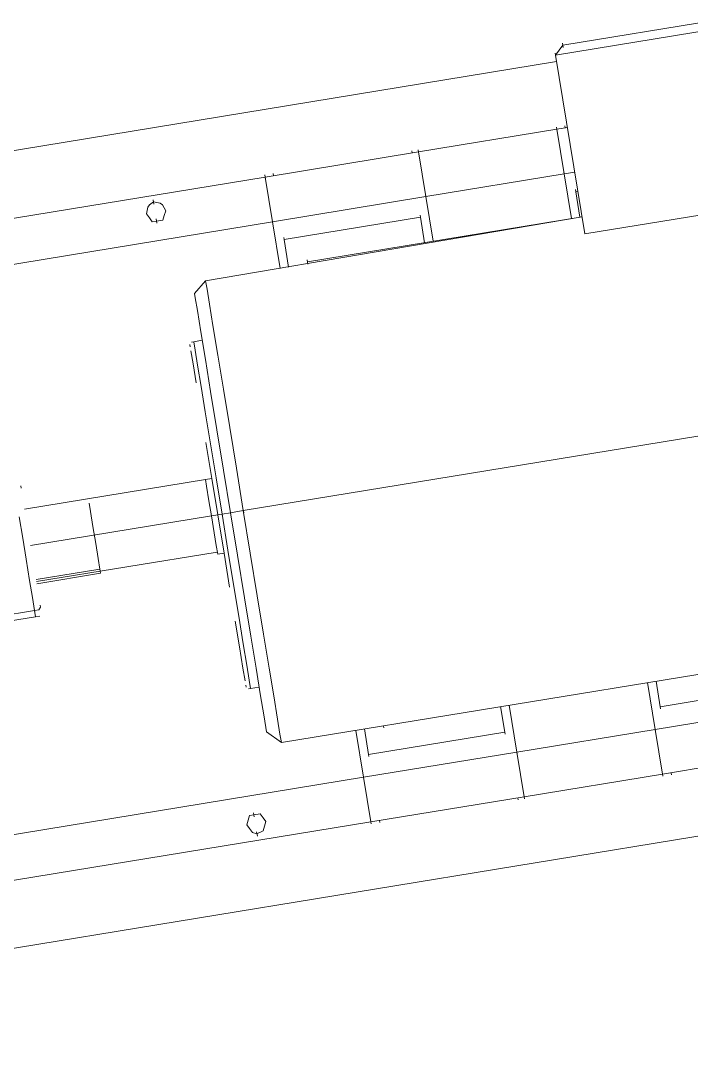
# Model space of a CAD drawing. Header units: metres. Extents: x 2 to 659295185, y -28 to 1124222152.
# Drawn here: x 655611.079 to 655611.732, y 1126537.154 to 1126538.152 of the extents above; entities that cross this region are included whole.
import ezdxf

# ---------------------------------------------------------------- set-up
doc = ezdxf.new("R2010")
doc.units = ezdxf.units.M
doc.header["$MEASUREMENT"] = 0
doc.layers.add('CCSM_C1_CUERPO CK$0$A-EQUIPOS', color=9, linetype='CONTINUOUS')

msp = doc.modelspace()

# ---------------------------------------------------------------- linework, layer by layer
at = {"layer": 'CCSM_C1_CUERPO CK$0$A-EQUIPOS', "lineweight": 5}
for p, q in [((655611.60662, 1126538.12764), (655611.75364, 1126538.15174)), ((655611.75364, 1126538.15174), (655611.60662, 1126538.12764)), ((655611.5997, 1126538.118), (655611.76328, 1126538.14481)), ((655611.5997, 1126538.118), (655611.60662, 1126538.12764)), ((655611.60662, 1126538.12764), (655611.5997, 1126538.118)), ((655611.60696, 1126538.12557), (655611.60628, 1126538.12971)), ((655611.60628, 1126538.12971), (655611.60662, 1126538.12764)), ((655611.60004, 1126538.11593), (655611.59936, 1126538.12007)), ((655611.59936, 1126538.12007), (655611.5997, 1126538.118)), ((655611.62821, 1126537.94407), (655611.5997, 1126538.118)), ((655611.5997, 1126538.118), (655611.62821, 1126537.94407)), ((655611.60072, 1126538.11179), (655610.37076, 1126537.91019)), ((655611.60072, 1126538.11179), (655610.37076, 1126537.91019)), ((655611.60054, 1126538.04797), (655611.60122, 1126538.04383)), ((655611.60054, 1126538.04797), (655611.60088, 1126538.0459)), ((655611.60883, 1126538.04933), (655611.60917, 1126538.04726)), ((655611.60883, 1126538.04933), (655611.60917, 1126538.04726)), ((655611.60088, 1126538.0459), (655611.46629, 1126538.02384)), ((655611.60088, 1126538.0459), (655611.46629, 1126538.02384)), ((655611.61124, 1126538.0476), (655611.60088, 1126538.0459)), ((655611.60088, 1126538.0459), (655611.61124, 1126538.0476)), ((655611.60088, 1126538.0459), (655611.60801, 1126538.00242)), ((655611.60801, 1126538.00242), (655611.60088, 1126538.0459)), ((655611.46629, 1126538.02384), (655611.31721, 1126537.99941)), ((655611.31721, 1126537.99941), (655611.46629, 1126538.02384)), ((655611.45974, 1126538.02489), (655611.46008, 1126538.02282)), ((655611.46008, 1126538.02282), (655611.45974, 1126538.02489)), ((655611.46629, 1126538.02384), (655611.46595, 1126538.02591)), ((655611.46595, 1126538.02591), (655611.46663, 1126538.02177)), ((655611.47342, 1126537.98036), (655611.46629, 1126538.02384)), ((655611.46629, 1126538.02384), (655611.47342, 1126537.98036)), ((655611.31721, 1126537.99941), (655610.38128, 1126537.846)), ((655611.31721, 1126537.99941), (655610.38128, 1126537.846)), ((655611.31755, 1126537.99733), (655611.31687, 1126538.00148)), ((655611.31687, 1126538.00148), (655611.31721, 1126537.99941)), ((655611.31721, 1126537.99941), (655611.32433, 1126537.95592)), ((655611.32433, 1126537.95592), (655611.31721, 1126537.99941)), ((655611.32515, 1126538.00283), (655611.32549, 1126538.00076)), ((655611.32549, 1126538.00076), (655611.32515, 1126538.00283)), ((655611.47342, 1126537.98036), (655611.60801, 1126538.00242)), ((655611.47342, 1126537.98036), (655611.60801, 1126538.00242)), ((655611.60835, 1126538.00035), (655611.60767, 1126538.00449)), ((655611.60767, 1126538.00449), (655611.60801, 1126538.00242)), ((655611.61836, 1126538.00412), (655611.60801, 1126538.00242)), ((655611.60801, 1126538.00242), (655611.61836, 1126538.00412)), ((655611.60801, 1126538.00242), (655611.61514, 1126537.95894)), ((655611.61514, 1126537.95894), (655611.60801, 1126538.00242)), ((655611.32433, 1126537.95592), (655611.47342, 1126537.98036)), ((655611.32433, 1126537.95592), (655611.47342, 1126537.98036)), ((655611.47308, 1126537.98243), (655611.47376, 1126537.97829)), ((655611.47308, 1126537.98243), (655611.47342, 1126537.98036)), ((655611.48055, 1126537.93687), (655611.47342, 1126537.98036)), ((655611.48055, 1126537.93687), (655611.47342, 1126537.98036)), ((655611.61901, 1126537.98721), (655611.61969, 1126537.98307)), ((655611.62142, 1126537.98548), (655611.61935, 1126537.98514)), ((655611.62142, 1126537.98548), (655611.61935, 1126537.98514)), ((655611.61935, 1126537.98514), (655611.62342, 1126537.96029)), ((655611.61935, 1126537.98514), (655611.62342, 1126537.96029)), ((655611.20189, 1126537.96349), (655611.20295, 1126537.97005)), ((655611.20189, 1126537.96349), (655611.20295, 1126537.97005)), ((655611.20295, 1126537.97005), (655611.20468, 1126537.97246)), ((655611.20468, 1126537.97246), (655611.20295, 1126537.97005)), ((655611.20468, 1126537.97246), (655611.20848, 1126537.9752)), ((655611.20848, 1126537.9752), (655611.20468, 1126537.97246)), ((655611.20814, 1126537.97728), (655611.20882, 1126537.97313)), ((655611.20848, 1126537.9752), (655611.21503, 1126537.97415)), ((655611.20848, 1126537.9752), (655611.21503, 1126537.97415)), ((655611.20848, 1126537.9752), (655611.20882, 1126537.97313)), ((655611.20848, 1126537.9752), (655611.20882, 1126537.97313)), ((655611.20848, 1126537.9752), (655611.20882, 1126537.97313)), ((655611.21503, 1126537.97415), (655611.21744, 1126537.97242)), ((655611.21744, 1126537.97242), (655611.21503, 1126537.97415)), ((655611.21744, 1126537.97242), (655611.22053, 1126537.96655)), ((655611.22053, 1126537.96655), (655611.21744, 1126537.97242)), ((655611.79179, 1126537.97088), (655611.62821, 1126537.94407)), ((655611.20464, 1126537.95969), (655611.20189, 1126537.96349)), ((655611.20464, 1126537.95969), (655611.20189, 1126537.96349)), ((655611.20464, 1126537.95969), (655611.20739, 1126537.95589)), ((655611.20739, 1126537.95589), (655611.20464, 1126537.95969)), ((655611.2112, 1126537.95864), (655611.21153, 1126537.95657)), ((655611.2112, 1126537.95864), (655611.21187, 1126537.9545)), ((655611.2112, 1126537.95864), (655611.21153, 1126537.95657)), ((655611.2112, 1126537.95864), (655611.21153, 1126537.95657)), ((655611.21914, 1126537.96207), (655611.21775, 1126537.95759)), ((655611.21914, 1126537.96207), (655611.21775, 1126537.95759)), ((655611.22053, 1126537.96655), (655611.21914, 1126537.96207)), ((655611.21914, 1126537.96207), (655611.22053, 1126537.96655)), ((655611.62549, 1126537.96063), (655611.25933, 1126537.89849)), ((655611.62549, 1126537.96063), (655611.25933, 1126537.89849)), ((655611.32399, 1126537.95799), (655611.32467, 1126537.95385)), ((655611.32399, 1126537.95799), (655611.32433, 1126537.95592)), ((655611.33567, 1126537.93864), (655611.46819, 1126537.96037)), ((655611.33567, 1126537.93864), (655611.46819, 1126537.96037)), ((655611.35838, 1126537.91685), (655611.62549, 1126537.96063)), ((655611.62549, 1126537.96063), (655611.35838, 1126537.91685)), ((655611.46785, 1126537.96244), (655611.46853, 1126537.95829)), ((655611.46819, 1126537.96037), (655611.47226, 1126537.93552)), ((655611.46819, 1126537.96037), (655611.47226, 1126537.93552)), ((655610.62239, 1126537.84087), (655611.32433, 1126537.95592)), ((655610.62239, 1126537.84087), (655611.32433, 1126537.95592)), ((655611.20739, 1126537.95589), (655611.21153, 1126537.95657)), ((655611.21153, 1126537.95657), (655611.20739, 1126537.95589)), ((655611.21775, 1126537.95759), (655611.21153, 1126537.95657)), ((655611.21775, 1126537.95759), (655611.21153, 1126537.95657)), ((655611.3318, 1126537.91037), (655611.32433, 1126537.95592)), ((655611.3318, 1126537.91037), (655611.32433, 1126537.95592)), ((655611.33533, 1126537.94071), (655611.33601, 1126537.93657)), ((655611.34008, 1126537.91173), (655611.33567, 1126537.93864)), ((655611.34008, 1126537.91173), (655611.33567, 1126537.93864)), ((655611.62787, 1126537.94614), (655611.62821, 1126537.94407)), ((655611.35804, 1126537.91892), (655611.35872, 1126537.91478)), ((655611.35804, 1126537.91892), (655611.35838, 1126537.91685)), ((655611.35838, 1126537.91685), (655611.35872, 1126537.91478)), ((655611.35872, 1126537.91478), (655611.35838, 1126537.91685)), ((655611.25933, 1126537.89849), (655611.2486, 1126537.8861)), ((655611.25933, 1126537.89849), (655611.2486, 1126537.8861)), ((655611.26069, 1126537.89021), (655611.25933, 1126537.89849)), ((655611.26306, 1126537.87571), (655611.26069, 1126537.89021)), ((655611.2486, 1126537.8861), (655611.24928, 1126537.88196)), ((655611.2486, 1126537.8861), (655611.24928, 1126537.88196)), ((655611.24928, 1126537.88196), (655611.25132, 1126537.86953)), ((655611.24928, 1126537.88196), (655611.25132, 1126537.86953)), ((655611.25132, 1126537.86953), (655611.25471, 1126537.84883)), ((655611.25132, 1126537.86953), (655611.25471, 1126537.84883)), ((655611.26646, 1126537.85501), (655611.26306, 1126537.87571)), ((655611.25471, 1126537.84883), (655611.25912, 1126537.82191)), ((655611.25471, 1126537.84883), (655611.25912, 1126537.82191)), ((655611.27121, 1126537.82602), (655611.26646, 1126537.85501)), ((655611.24571, 1126537.83885), (655611.24779, 1126537.83919)), ((655611.24779, 1126537.83919), (655611.24571, 1126537.83885)), ((655611.25607, 1126537.84055), (655611.24779, 1126537.83919)), ((655611.25607, 1126537.84055), (655611.24779, 1126537.83919)), ((655611.24779, 1126537.83919), (655611.24914, 1126537.8309)), ((655611.24398, 1126537.83644), (655611.24432, 1126537.83437)), ((655611.24432, 1126537.83437), (655611.24398, 1126537.83644)), ((655611.245, 1126537.83023), (655611.24704, 1126537.8178)), ((655611.25152, 1126537.81641), (655611.24914, 1126537.8309)), ((655611.25912, 1126537.82191), (655611.26421, 1126537.79085)), ((655611.25912, 1126537.82191), (655611.26421, 1126537.79085)), ((655611.27664, 1126537.79289), (655611.27121, 1126537.82602)), ((655611.24704, 1126537.8178), (655611.25009, 1126537.79917)), ((655611.25009, 1126537.79917), (655611.24704, 1126537.8178)), ((655611.25491, 1126537.7957), (655611.25152, 1126537.81641)), ((655611.25899, 1126537.77086), (655611.25491, 1126537.7957)), ((655611.26421, 1126537.79085), (655611.27032, 1126537.75358)), ((655611.26421, 1126537.79085), (655611.27032, 1126537.75358)), ((655611.28275, 1126537.75561), (655611.27664, 1126537.79289)), ((655611.26408, 1126537.7398), (655611.25899, 1126537.77086)), ((655611.29598, 1126537.67486), (655611.92339, 1126537.7777)), ((655611.27032, 1126537.75358), (655611.27677, 1126537.71424)), ((655611.27032, 1126537.75358), (655611.27677, 1126537.71424)), ((655611.28919, 1126537.71627), (655611.28275, 1126537.75561)), ((655611.25994, 1126537.73912), (655611.2596, 1126537.74119)), ((655611.2596, 1126537.74119), (655611.25994, 1126537.73912)), ((655611.25994, 1126537.73912), (655611.26537, 1126537.70599)), ((655611.26537, 1126537.70599), (655611.25994, 1126537.73912)), ((655611.26537, 1126537.70599), (655611.25994, 1126537.73912)), ((655611.26951, 1126537.70667), (655611.26408, 1126537.7398)), ((655611.27677, 1126537.71424), (655611.28356, 1126537.67282)), ((655611.27677, 1126537.71424), (655611.28356, 1126537.67282)), ((655611.29598, 1126537.67486), (655611.28919, 1126537.71627)), ((655611.07942, 1126537.6989), (655611.07976, 1126537.69683)), ((655611.25915, 1126537.70497), (655611.08315, 1126537.67612)), ((655611.25915, 1126537.70497), (655611.08315, 1126537.67612)), ((655611.25915, 1126537.70497), (655611.26537, 1126537.70599)), ((655611.26537, 1126537.70599), (655611.25915, 1126537.70497)), ((655611.26017, 1126537.69876), (655611.25915, 1126537.70497)), ((655611.26017, 1126537.69876), (655611.25915, 1126537.70497)), ((655611.26017, 1126537.69876), (655611.26255, 1126537.68426)), ((655611.26255, 1126537.68426), (655611.26017, 1126537.69876)), ((655611.26537, 1126537.70599), (655611.27114, 1126537.67079)), ((655611.27114, 1126537.67079), (655611.26537, 1126537.70599)), ((655611.26951, 1126537.70667), (655611.27528, 1126537.67147)), ((655611.1473, 1126537.67388), (655611.14595, 1126537.68216)), ((655611.1473, 1126537.67388), (655611.14595, 1126537.68216)), ((655611.26255, 1126537.68426), (655611.26492, 1126537.66977)), ((655611.26492, 1126537.66977), (655611.26255, 1126537.68426)), ((655611.26255, 1126537.68426), (655611.26492, 1126537.66977)), ((655611.26492, 1126537.66977), (655611.26255, 1126537.68426)), ((655611.08135, 1126537.64818), (655611.07796, 1126537.66889)), ((655611.26492, 1126537.66977), (655611.08892, 1126537.64092)), ((655611.14968, 1126537.65938), (655611.1473, 1126537.67388)), ((655611.14968, 1126537.65938), (655611.1473, 1126537.67388)), ((655611.26458, 1126537.67184), (655611.26526, 1126537.6677)), ((655611.26526, 1126537.6677), (655611.26458, 1126537.67184)), ((655611.26492, 1126537.66977), (655611.27114, 1126537.67079)), ((655611.26764, 1126537.6532), (655611.26492, 1126537.66977)), ((655611.26492, 1126537.66977), (655611.26764, 1126537.6532)), ((655611.26764, 1126537.6532), (655611.26492, 1126537.66977)), ((655611.26764, 1126537.6532), (655611.26492, 1126537.66977)), ((655611.27114, 1126537.67079), (655611.27321, 1126537.67113)), ((655611.27114, 1126537.67079), (655611.27724, 1126537.63352)), ((655611.27724, 1126537.63352), (655611.27114, 1126537.67079)), ((655611.27528, 1126537.67147), (655611.27321, 1126537.67113)), ((655611.27494, 1126537.67354), (655611.27562, 1126537.6694)), ((655611.27528, 1126537.67147), (655611.28356, 1126537.67282)), ((655611.27528, 1126537.67147), (655611.28105, 1126537.63626)), ((655611.28322, 1126537.67489), (655611.2839, 1126537.67075)), ((655611.28356, 1126537.67282), (655611.29598, 1126537.67486)), ((655611.29035, 1126537.63141), (655611.28356, 1126537.67282)), ((655611.28356, 1126537.67282), (655611.29035, 1126537.63141)), ((655611.29564, 1126537.67693), (655611.29632, 1126537.67279)), ((655611.29598, 1126537.67486), (655611.30277, 1126537.63345)), ((655611.1524, 1126537.64282), (655611.14968, 1126537.65938)), ((655611.1524, 1126537.64282), (655611.14968, 1126537.65938)), ((655611.26967, 1126537.64078), (655611.26764, 1126537.6532)), ((655611.26967, 1126537.64078), (655611.26764, 1126537.6532)), ((655611.26764, 1126537.6532), (655611.26967, 1126537.64078)), ((655611.26967, 1126537.64078), (655611.26764, 1126537.6532)), ((655611.08474, 1126537.62748), (655611.08135, 1126537.64818)), ((655611.15477, 1126537.62832), (655611.1524, 1126537.64282)), ((655611.1524, 1126537.64282), (655611.15477, 1126537.62832)), ((655611.27103, 1126537.6325), (655611.26967, 1126537.64078)), ((655611.26967, 1126537.64078), (655611.27103, 1126537.6325)), ((655611.09469, 1126537.60572), (655611.27069, 1126537.63457)), ((655611.09469, 1126537.60572), (655611.27069, 1126537.63457)), ((655611.27724, 1126537.63352), (655611.27103, 1126537.6325)), ((655611.27103, 1126537.6325), (655611.27724, 1126537.63352)), ((655611.28267, 1126537.60039), (655611.27724, 1126537.63352)), ((655611.27724, 1126537.63352), (655611.28267, 1126537.60039)), ((655611.28267, 1126537.60039), (655611.27724, 1126537.63352)), ((655611.28105, 1126537.63626), (655611.28682, 1126537.60106)), ((655611.29714, 1126537.59), (655611.29035, 1126537.63141)), ((655611.29035, 1126537.63141), (655611.29714, 1126537.59)), ((655611.30956, 1126537.59203), (655611.30277, 1126537.63345)), ((655611.08474, 1126537.62748), (655611.08814, 1126537.60677)), ((655611.15647, 1126537.61797), (655611.15477, 1126537.62832)), ((655611.15477, 1126537.62832), (655611.15647, 1126537.61797)), ((655611.15613, 1126537.62004), (655611.15681, 1126537.6159)), ((655611.09435, 1126537.60779), (655611.15647, 1126537.61797)), ((655611.09503, 1126537.60365), (655611.15715, 1126537.61383)), ((655611.15715, 1126537.61383), (655611.15647, 1126537.61797)), ((655611.15647, 1126537.61797), (655611.15715, 1126537.61383)), ((655611.08814, 1126537.60677), (655611.09085, 1126537.59021)), ((655611.29157, 1126537.57208), (655611.28682, 1126537.60106)), ((655611.09085, 1126537.59021), (655611.09289, 1126537.57778)), ((655611.29714, 1126537.59), (655611.30324, 1126537.55273)), ((655611.29714, 1126537.59), (655611.30324, 1126537.55273)), ((655611.31567, 1126537.55476), (655611.30956, 1126537.59203)), ((655611.09255, 1126537.57985), (655611.09323, 1126537.57571)), ((655611.09876, 1126537.58087), (655611.09703, 1126537.57846)), ((655611.09876, 1126537.58087), (655611.09842, 1126537.58294)), ((655611.09289, 1126537.57778), (655611.04319, 1126537.56964)), ((655611.04421, 1126537.56343), (655611.09391, 1126537.57157)), ((655611.09703, 1126537.57846), (655611.09289, 1126537.57778)), ((655611.09391, 1126537.57157), (655611.09289, 1126537.57778)), ((655611.09391, 1126537.57157), (655611.09805, 1126537.57225)), ((655611.29598, 1126537.54516), (655611.29157, 1126537.57208)), ((655611.28811, 1126537.56726), (655611.29218, 1126537.54241)), ((655611.30324, 1126537.55273), (655611.30834, 1126537.52167)), ((655611.30324, 1126537.55273), (655611.30834, 1126537.52167)), ((655611.3211, 1126537.52163), (655611.31567, 1126537.55476)), ((655611.33298, 1126537.44916), (655611.96038, 1126537.552)), ((655611.33298, 1126537.44916), (655611.96038, 1126537.552)), ((655611.29218, 1126537.54241), (655611.29557, 1126537.5217)), ((655611.29937, 1126537.52445), (655611.29598, 1126537.54516)), ((655611.29557, 1126537.5217), (655611.29761, 1126537.50928)), ((655611.30175, 1126537.50996), (655611.29937, 1126537.52445)), ((655611.30834, 1126537.52167), (655611.31275, 1126537.49475)), ((655611.30834, 1126537.52167), (655611.31275, 1126537.49475)), ((655611.32551, 1126537.49471), (655611.3211, 1126537.52163)), ((655611.30311, 1126537.50167), (655611.30175, 1126537.50996)), ((655611.29829, 1126537.50514), (655611.29863, 1126537.50307)), ((655611.29829, 1126537.50514), (655611.29863, 1126537.50307)), ((655611.30104, 1126537.50133), (655611.30311, 1126537.50167)), ((655611.30311, 1126537.50167), (655611.30104, 1126537.50133)), ((655611.30311, 1126537.50167), (655611.31139, 1126537.50303)), ((655611.31139, 1126537.50303), (655611.30311, 1126537.50167)), ((655611.68913, 1126537.50754), (655611.69659, 1126537.46198)), ((655611.69659, 1126537.46198), (655611.68913, 1126537.50754)), ((655611.70148, 1126537.48405), (655611.69741, 1126537.50889)), ((655611.70148, 1126537.48405), (655611.69741, 1126537.50889)), ((655611.834, 1126537.50577), (655611.70148, 1126537.48405)), ((655611.834, 1126537.50577), (655611.70148, 1126537.48405)), ((655611.31275, 1126537.49475), (655611.3158, 1126537.47611)), ((655611.31275, 1126537.49475), (655611.3158, 1126537.47611)), ((655611.32924, 1126537.47194), (655611.32551, 1126537.49471)), ((655611.54625, 1126537.48412), (655611.55033, 1126537.45927)), ((655611.55033, 1126537.45927), (655611.54625, 1126537.48412)), ((655611.562, 1126537.43992), (655611.55454, 1126537.48548)), ((655611.55454, 1126537.48548), (655611.562, 1126537.43992)), ((655611.84568, 1126537.48642), (655611.69659, 1126537.46198)), ((655611.69659, 1126537.46198), (655611.84568, 1126537.48642)), ((655611.70114, 1126537.48612), (655611.70182, 1126537.48198)), ((655611.3158, 1126537.47611), (655611.31784, 1126537.46369)), ((655611.3158, 1126537.47611), (655611.31784, 1126537.46369)), ((655611.33162, 1126537.45744), (655611.32924, 1126537.47194)), ((655611.31784, 1126537.46369), (655611.31852, 1126537.45955)), ((655611.31852, 1126537.45955), (655611.31784, 1126537.46369)), ((655611.33298, 1126537.44916), (655611.31852, 1126537.45955)), ((655611.31852, 1126537.45955), (655611.33298, 1126537.44916)), ((655611.40545, 1126537.46104), (655611.41292, 1126537.41549)), ((655611.41292, 1126537.41549), (655611.40545, 1126537.46104)), ((655611.41781, 1126537.43755), (655611.41373, 1126537.4624)), ((655611.41781, 1126537.43755), (655611.41373, 1126537.4624)), ((655611.43237, 1126537.46545), (655611.43271, 1126537.46338)), ((655611.43271, 1126537.46338), (655611.43237, 1126537.46545)), ((655611.54999, 1126537.46134), (655611.55067, 1126537.4572)), ((655611.69659, 1126537.46198), (655611.562, 1126537.43992)), ((655611.69659, 1126537.46198), (655611.562, 1126537.43992)), ((655611.69625, 1126537.46405), (655611.69693, 1126537.45991)), ((655611.69693, 1126537.45991), (655611.69659, 1126537.46198)), ((655611.69659, 1126537.46198), (655611.70372, 1126537.4185)), ((655611.70372, 1126537.4185), (655611.69659, 1126537.46198)), ((655611.33162, 1126537.45744), (655611.33298, 1126537.44916)), ((655611.55033, 1126537.45927), (655611.41781, 1126537.43755)), ((655611.55033, 1126537.45927), (655611.41781, 1126537.43755)), ((655611.41292, 1126537.41549), (655611.562, 1126537.43992)), ((655611.562, 1126537.43992), (655611.41292, 1126537.41549)), ((655611.41747, 1126537.43962), (655611.41814, 1126537.43548)), ((655611.56166, 1126537.44199), (655611.56234, 1126537.43785)), ((655611.562, 1126537.43992), (655611.56913, 1126537.39644)), ((655611.56913, 1126537.39644), (655611.562, 1126537.43992)), ((655611.562, 1126537.43992), (655611.56234, 1126537.43785)), ((655611.70372, 1126537.4185), (655611.85281, 1126537.44294)), ((655611.85281, 1126537.44294), (655611.70372, 1126537.4185)), ((655610.49464, 1126537.1544), (655612.14908, 1126537.42558)), ((655612.14908, 1126537.42558), (655610.49464, 1126537.1544)), ((655611.70338, 1126537.42057), (655611.70406, 1126537.41643)), ((655611.712, 1126537.41986), (655611.71234, 1126537.41779)), ((655611.71234, 1126537.41779), (655611.712, 1126537.41986)), ((655611.41292, 1126537.41549), (655610.71511, 1126537.30111)), ((655611.41292, 1126537.41549), (655610.71511, 1126537.30111)), ((655611.41258, 1126537.41756), (655611.41326, 1126537.41341)), ((655611.41292, 1126537.41549), (655611.42004, 1126537.372)), ((655611.42004, 1126537.372), (655611.41292, 1126537.41549)), ((655611.41292, 1126537.41549), (655611.41326, 1126537.41341)), ((655611.56913, 1126537.39644), (655611.70372, 1126537.4185)), ((655611.56913, 1126537.39644), (655611.70372, 1126537.4185)), ((655611.70372, 1126537.4185), (655611.70406, 1126537.41643)), ((655611.42004, 1126537.372), (655611.56913, 1126537.39644)), ((655611.56913, 1126537.39644), (655611.42004, 1126537.372)), ((655611.56292, 1126537.39542), (655611.56326, 1126537.39335)), ((655611.56326, 1126537.39335), (655611.56292, 1126537.39542)), ((655611.56879, 1126537.39851), (655611.56947, 1126537.39437)), ((655611.56947, 1126537.39437), (655611.56913, 1126537.39644)), ((655611.30589, 1126537.38093), (655611.30657, 1126537.37679)), ((655611.30623, 1126537.37886), (655611.31244, 1126537.37988)), ((655611.30623, 1126537.37886), (655611.31244, 1126537.37988)), ((655611.31244, 1126537.37988), (655611.31519, 1126537.37608)), ((655611.31519, 1126537.37608), (655611.31244, 1126537.37988)), ((655610.72224, 1126537.25762), (655611.42004, 1126537.372)), ((655610.72224, 1126537.25762), (655611.42004, 1126537.372)), ((655611.2993, 1126537.36922), (655611.30069, 1126537.3737)), ((655611.2993, 1126537.36922), (655611.30069, 1126537.3737)), ((655611.30209, 1126537.37818), (655611.30069, 1126537.3737)), ((655611.30209, 1126537.37818), (655611.30069, 1126537.3737)), ((655611.30623, 1126537.37886), (655611.30209, 1126537.37818)), ((655611.30623, 1126537.37886), (655611.30209, 1126537.37818)), ((655611.30623, 1126537.37886), (655611.30657, 1126537.37679)), ((655611.30623, 1126537.37886), (655611.30657, 1126537.37679)), ((655611.30657, 1126537.37679), (655611.30623, 1126537.37886)), ((655611.31794, 1126537.37228), (655611.31519, 1126537.37608)), ((655611.31794, 1126537.37228), (655611.31519, 1126537.37608)), ((655611.31655, 1126537.3678), (655611.31794, 1126537.37228)), ((655611.31655, 1126537.3678), (655611.31794, 1126537.37228)), ((655611.4197, 1126537.37407), (655611.42038, 1126537.36993)), ((655611.42038, 1126537.36993), (655611.42004, 1126537.372)), ((655611.42833, 1126537.37336), (655611.42867, 1126537.37129)), ((655611.42867, 1126537.37129), (655611.42833, 1126537.37336)), ((655611.30205, 1126537.36542), (655611.2993, 1126537.36922)), ((655611.30205, 1126537.36542), (655611.2993, 1126537.36922)), ((655611.3048, 1126537.36162), (655611.30205, 1126537.36542)), ((655611.3048, 1126537.36162), (655611.30205, 1126537.36542)), ((655611.30928, 1126537.36023), (655611.3048, 1126537.36162)), ((655611.30928, 1126537.36023), (655611.3048, 1126537.36162)), ((655611.30894, 1126537.3623), (655611.30928, 1126537.36023)), ((655611.30894, 1126537.3623), (655611.30962, 1126537.35815)), ((655611.30894, 1126537.3623), (655611.30928, 1126537.36023)), ((655611.30894, 1126537.3623), (655611.30928, 1126537.36023)), ((655611.31515, 1126537.36331), (655611.30928, 1126537.36023)), ((655611.31515, 1126537.36331), (655611.30928, 1126537.36023)), ((655611.31655, 1126537.3678), (655611.31515, 1126537.36331)), ((655611.31655, 1126537.3678), (655611.31515, 1126537.36331))]:
    msp.add_line(p, q, dxfattribs=at)

doc.saveas('drawing.dxf')
